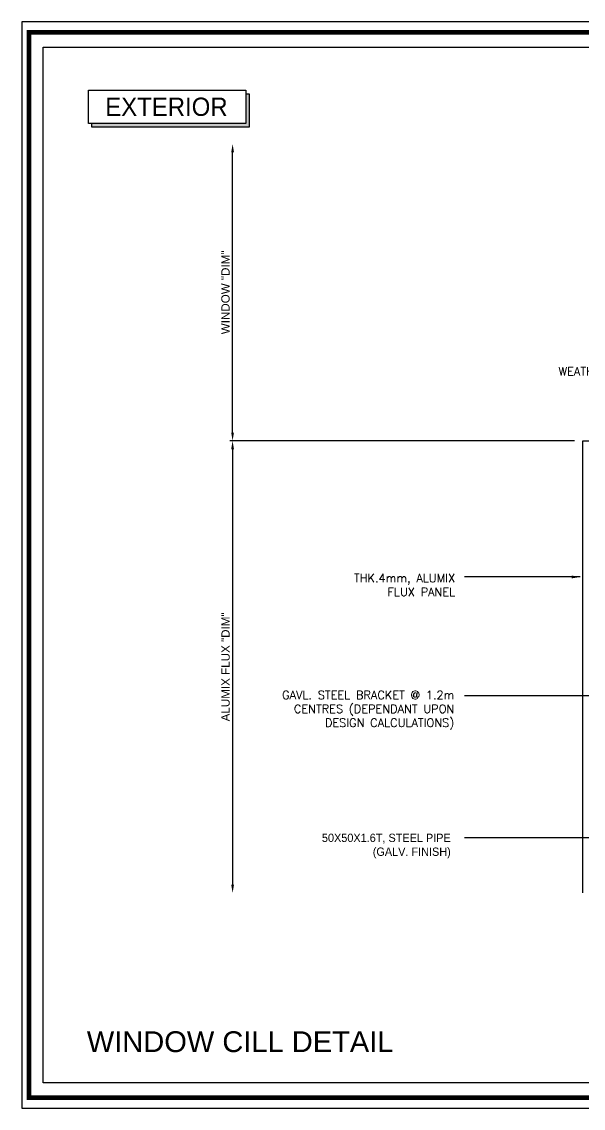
# Model space of a CAD drawing. Header units: millimetres. Extents: x 3549 to 7984, y 668 to 4080.
# Drawn here: x 3549 to 3954, y 668 to 1452 of the extents above; entities that cross this region are included whole.
import ezdxf

# ---------------------------------------------------------------- set-up
doc = ezdxf.new("R2010")
doc.units = ezdxf.units.MM
doc.layers.get('Defpoints').update_dxf_attribs({"color": 211})
for name, color, linetype in [('4', 4, 'Continuous'), ('DIM', 7, 'Continuous'), ('Dims', 1, 'Continuous'), ('nt', 34, 'Continuous'), ('TE 07', 7, 'Continuous'), ('TEXT', 2, 'Continuous')]:
    doc.layers.add(name, color=color, linetype=linetype)
doc.layers.add('NT Panel', color=7, linetype='Continuous', true_color=0xbfff7f)
doc.styles.add('HY울릉도L', font='Dotum.ttf')
doc.styles.get("Standard").update_dxf_attribs({"font": 'arial.ttf'})
doc.styles.add('style1', font='simplex.shx')
doc.dimstyles.new('Telling', dxfattribs={"dimscale": 2, "dimtxt": 3, "dimasz": 3, "dimexe": 1, "dimexo": 3, "dimgap": 1, "dimtad": 1, "dimdec": 1, "dimrnd": 1, "dimdsep": 46, "dimtxsty": 'Standard', "dimcen": 3, "dimclrd": 1, "dimclre": 1, "dimclrt": 2, "dimadec": 0, "dimazin": 0, "dimtfac": 1, "dimtdec": 1, "dimtofl": 0, "dimtmove": 0, "dimatfit": 0, "dimfxl": 1, "dimtolj": 1, "dimtzin": 0, "dimlwe": -1, "dimarcsym": 0})

# ---------------------------------------------------------------- blocks, each defined once
blk = doc.blocks.new('AL-TEMPLATE')
at = {"color": 9, "const_width": 2.5}
blk.add_lwpolyline([(1976.34, 1509.45), (2808.34, 1509.45), (2808.34, 927.05), (1976.34, 927.05)], close=True, dxfattribs=at)
at = {"layer": 'nt', "color": 254, "linetype": 'Continuous', "ltscale": 2}
blk.add_lwpolyline([(1972.34, 1515.25), (1972.34, 921.25), (2812.34, 921.25), (2812.34, 1515.25)], close=True, dxfattribs=at)
at = {"layer": 'TE 07'}
blk.add_lwpolyline([(1984.07, 1501.32), (2709.08, 1501.32), (2709.08, 935.18), (1984.07, 935.18)], close=True, dxfattribs=at)
blk = doc.blocks.new('*D33')
at = {"layer": 'Defpoints', "color": 0, "transparency": 16777216}
for p in [(3953.87, 1149.24), (3701.16, 823.02), (3945.8, 823.02)]:
    blk.add_point(p, dxfattribs=at)
at = {"layer": 'Dims', "color": 1, "transparency": 16777216}
blk.add_line((3947.87, 1149.24), (3699.16, 1149.24), dxfattribs=at)
at = {"layer": 'Dims', "color": 1, "lineweight": -2, "transparency": 16777216}
blk.add_line((3701.16, 1143.24), (3701.16, 829.02), dxfattribs=at)
at = {"layer": 'Dims', "color": 1, "transparency": 16777216}
for points in [[(3700.16, 1143.24), (3702.16, 1143.24), (3701.16, 1149.24)], [(3700.16, 829.02), (3702.16, 829.02), (3701.16, 823.02)]]:
    blk.add_solid(points, dxfattribs=at)
at = {"layer": 'Dims', "color": 2, "transparency": 16777216, "insert": (3696.11, 986.13), "char_height": 6, "attachment_point": 5, "rotation": 90}
blk.add_mtext('\\A1;ALUMIX FLUX "DIM"', dxfattribs=at)
blk = doc.blocks.new('*D15')
at = {"layer": 'Defpoints', "color": 0, "transparency": 16777216}
for p in [(3701.16, 1363.52), (4055.87, 1363.52), (3953.87, 1149.24)]:
    blk.add_point(p, dxfattribs=at)
at = {"layer": 'Dims', "color": 1, "lineweight": -2, "transparency": 16777216}
blk.add_line((3701.16, 1155.24), (3701.16, 1357.52), dxfattribs=at)
at = {"layer": 'Dims', "color": 1, "transparency": 16777216}
blk.add_line((3947.87, 1149.24), (3699.16, 1149.24), dxfattribs=at)
for points in [[(3700.16, 1357.52), (3702.16, 1357.52), (3701.16, 1363.52)], [(3700.16, 1155.24), (3702.16, 1155.24), (3701.16, 1149.24)]]:
    blk.add_solid(points, dxfattribs=at)
at = {"layer": 'Dims', "color": 2, "transparency": 16777216, "insert": (3696.05, 1256.38), "char_height": 6, "attachment_point": 5, "rotation": 90}
blk.add_mtext('\\A1;WINDOW "DIM"', dxfattribs=at)

msp = doc.modelspace()

# ---------------------------------------------------------------- hatches: boundary and pattern name
at = {"layer": 'DIM'}
msp.add_hatch(color=6, dxfattribs=at).paths.add_polyline_path([(3712.99, 1399.77), (3710.59, 1399.77), (3710.59, 1378.24), (3599.56, 1378.24), (3599.56, 1375.68), (3712.99, 1375.68)])

# ---------------------------------------------------------------- linework, layer by layer
at = {"layer": 'DIM', "color": 6}
msp.add_lwpolyline([(3597.16, 1402.33), (3710.59, 1402.33), (3710.59, 1378.24), (3597.16, 1378.24)], close=True, dxfattribs=at)
msp.add_lwpolyline([(3710.59, 1399.77), (3712.99, 1399.77), (3712.99, 1375.68), (3599.56, 1375.68), (3599.56, 1378.24)], dxfattribs=at)
at = {"layer": 'NT Panel', "color": 30, "true_color": 0xff7f00}
for p, q in [((3953.87, 823.02), (3953.87, 1149.24)), ((3953.87, 1149.24), (4136.87, 1149.24))]:
    msp.add_line(p, q, dxfattribs=at)

# ---------------------------------------------------------------- block references
at = {"layer": '4', "xscale": 1.32, "yscale": 1.32, "zscale": 1.32}
msp.add_blockref('AL-TEMPLATE', (945.56, -548.42), dxfattribs=at)

# ---------------------------------------------------------------- texts
at = {"layer": 'TEXT', "color": 7, "style": 'HY울릉도L'}
msp.add_text('EXTERIOR', height=13.2, dxfattribs=at).set_placement((3609.28, 1383.74))
at = {"layer": 'TEXT'}
msp.add_text('WINDOW CILL DETAIL', height=15, dxfattribs=at).set_placement((3596.01, 708.17))
at = {"layer": 'TEXT', "color": 2, "char_height": 6, "style": 'style1'}
for s, insert, width, attachment_point in [('\\pxqr;WEATHER SILICONE SEALANT\\PW/BACK-UP ROD', (3901.31, 1202.32), 147.6327, 1), ('\\pxqr;THK.4mm, ALUMIX \\PFLUX PANEL', (3861.75, 1053.25), 181.6972, 3), ('\\pxqr;GAVL. STEEL BRACKET @ 1.2m CENTRES (DEPENDANT UPON DESIGN CALCULATIONS)', (3713.47, 968.86), 147.6327, 1), ('{\\fHY울릉도L|b0|i0|c129|p18;50X50X1.6T, STEEL PIPE \\P(GALV. FINISH)}', (3858.53, 865.77), 168.5268, 3)]:
    msp.add_mtext(s, dxfattribs=dict(at, insert=insert, width=width, attachment_point=attachment_point))

# ---------------------------------------------------------------- dimensions: what is measured, and where the dimension line sits
at = {"layer": 'Dims'}
for base, p2, angle, text, picture, middle in [((3701.16, 1363.52), (4055.87, 1363.52), 90, 'WINDOW "DIM"', '*D15', (3696.05, 1256.38)), ((3701.16, 823.02), (3945.8, 823.02), 270, 'ALUMIX FLUX "DIM"', '*D33', (3696.11, 986.13))]:
    dim = msp.add_linear_dim(base=base, p1=(3953.87, 1149.24), p2=p2, angle=angle, text=text, dimstyle='Telling', override={"dimse2": 1}, dxfattribs=at)
    dim.commit()
    dim.dimension.update_dxf_attribs({"geometry": picture, "text_midpoint": middle})

# ---------------------------------------------------------------- leaders
for points in [[(3951.87, 1051.02), (3868.33, 1051.02)], [(4014.9, 965.27), (3868.33, 965.27)], [(4001.61, 862.78), (3868.33, 862.78)]]:
    msp.add_leader(points, dimstyle='Telling', override={"dimgap": 1, "dimtad": 0}, dxfattribs=at)

doc.saveas('drawing.dxf')
